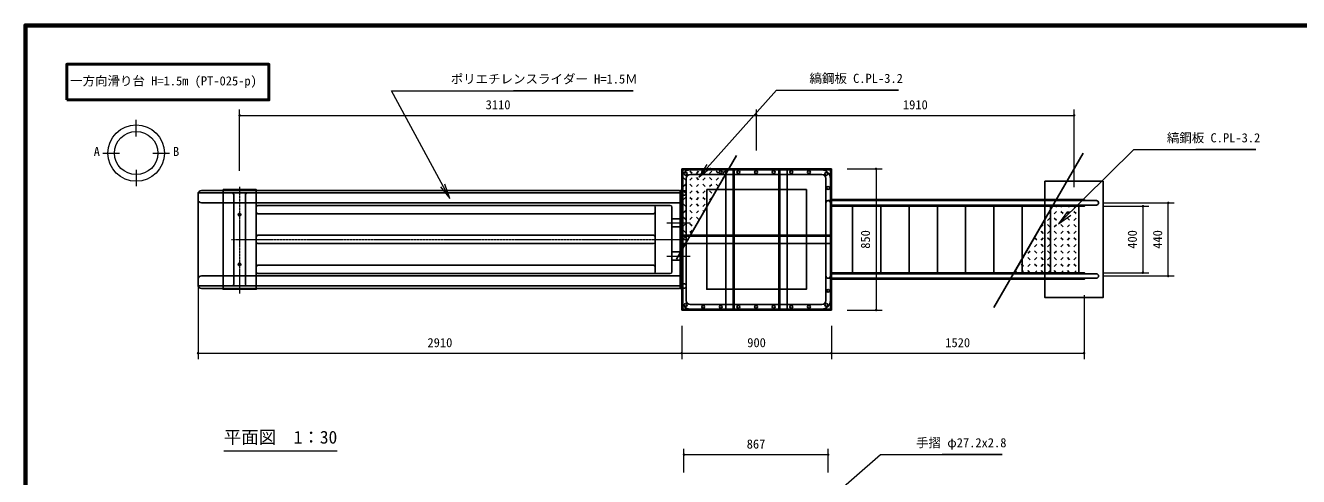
# Model space of a CAD drawing. Units: millimetres at full size, sheet at 1:30. Extents: x 450 to 12150, y 450 to 8460.
# Drawn here: x 450 to 8107, y 5744 to 8460 of the extents above; entities that cross this region are included whole.
import ezdxf
from ezdxf.enums import TextEntityAlignment as Align

# ---------------------------------------------------------------- set-up
doc = ezdxf.new("R2010")
doc.units = ezdxf.units.MM
doc.header["$LTSCALE"] = 30
doc.linetypes.add('USER1', pattern=[0.3, 0.2, -0.025, 0.05, -0.025])
for name, color, linetype, lineweight in [('D-BMK\u3000構造物基準線(中心線等)', 2, 'USER1', 13), ('D-STR-DIM\u3000寸法線、寸法値', 7, 'Continuous', 13), ('D-STR-HTXT\u3000旗上げ', 7, 'Continuous', 13), ('D-STR-TXT\u3000文字列', 7, 'Continuous', 13), ('D-STR\u3000構造物外形線', 1, 'Continuous', 25), ('D-TTL', 7, 'Continuous', 70), ('D-TTL-FRAM\u3000タイトル枠、凡例図枠', 2, 'Continuous', 50)]:
    doc.layers.add(name, color=color, linetype=linetype, lineweight=lineweight)
doc.layers.add('D-TTL-TXT\u3000文字列', color=7, linetype='Continuous')
doc.styles.add('ＭＳ ゴシック', font='')
doc.styles.get('ＭＳ ゴシック').set_extended_font_data('MS Gothic')

# ---------------------------------------------------------------- blocks, each defined once
blk = doc.blocks.new('filled_dot')
at = {"color": 0, "linetype": 'Continuous', "lineweight": -2, "const_width": 1.25}
blk.add_lwpolyline([(-0.625, 0, 1), (0.625, 0, 1)], format="xyb", close=True, dxfattribs=at)
blk = doc.blocks.new('open_arrow')
at = {"color": 0, "linetype": 'Continuous', "lineweight": -2}
blk.add_lwpolyline([(7.5, 1.25), (0, 0), (7.5, -1.25)], dxfattribs=at)

msp = doc.modelspace()

# ---------------------------------------------------------------- linework, layer by layer
at = {"layer": 'D-BMK\u3000構造物基準線(中心線等)'}
for p, q in [((1738.09, 7488.51), (1738.09, 6845.77)), ((1727.88, 7321.73), (1748.56, 7321.73)), ((4307.73, 7271.73), (4448.1, 7271.73)), ((1689.54, 7171.73), (4440, 7171.73)), ((4307.73, 7071.73), (4448.1, 7071.73)), ((1727.88, 7021.73), (1748.56, 7021.73))]:
    msp.add_line(p, q, dxfattribs=at)
at = {"layer": 'D-STR-DIM\u3000寸法線、寸法値'}
for p, q in [((1738.09, 7584.21), (1738.09, 7954.57)), ((1738.09, 7918.57), (4847.09, 7918.57)), ((4847.09, 7707.43), (4847.09, 7954.57)), ((4847.09, 7707.43), (4847.09, 7954.57)), ((4847.09, 7918.57), (6757.28, 7918.57)), ((6757.28, 7485.99), (6757.28, 7954.57)), ((5392.79, 7596.73), (5601.97, 7596.73)), ((5565.97, 7596.73), (5565.97, 6746.73)), ((6930.38, 7371.73), (7206.92, 7371.73)), ((6938.78, 7391.73), (7359.1, 7391.73)), ((7170.92, 7371.73), (7170.92, 6971.73)), ((7323.1, 6951.73), (7323.1, 7391.73)), ((6930.38, 6971.73), (7206.92, 6971.73)), ((1488.09, 6943.57), (1488.09, 6450.57)), ((6938.78, 6951.73), (7359.1, 6951.73)), ((6816.78, 6836.03), (6816.78, 6450.57)), ((5392.79, 6746.73), (5601.97, 6746.73)), ((4397.09, 6651.03), (4397.09, 6450.57)), ((4397.09, 6651.03), (4397.09, 6450.57)), ((5297.09, 6651.03), (5297.09, 6450.57)), ((5297.09, 6651.03), (5297.09, 6450.57)), ((1488.09, 6486.57), (4397.09, 6486.57)), ((4397.09, 6486.57), (5297.09, 6486.57)), ((5297.09, 6486.57), (6816.78, 6486.57)), ((4410.69, 5768.31), (4410.69, 5912.21)), ((5277.49, 5768.31), (5277.49, 5912.21)), ((4410.69, 5876.21), (5277.49, 5876.21))]:
    msp.add_line(p, q, dxfattribs=at)
at = {"layer": 'D-STR-HTXT\u3000旗上げ'}
for points in [[(3002.09, 7417.21), (2651.69, 8067.2), (2663.69, 8067.2), (4105.94, 8067.2), (3384.82, 8067.2)], [(4499.01, 7546.42), (4966.5, 8070.77), (4978.5, 8070.77), (5700.53, 8070.77), (5339.51, 8070.77)], [(6662.73, 7265.53), (7116.13, 7712.96), (7128.13, 7712.96), (7850.15, 7712.96), (7489.14, 7712.96)], [(5291.09, 5613.4), (5592.05, 5877.54), (5604.05, 5877.54), (6323.9, 5877.54), (5963.97, 5877.54)]]:
    msp.add_lwpolyline(points, dxfattribs=at)
at = {"layer": 'D-STR-TXT\u3000文字列'}
for p, q in [((1115.85, 7791.68), (1115.85, 7891.68)), ((915.85, 7691.68), (1015.85, 7691.68)), ((1215.85, 7691.68), (1315.85, 7691.68)), ((1115.85, 7591.68), (1115.85, 7491.68)), ((1642.78, 5898.69), (2325.28, 5898.69))]:
    msp.add_line(p, q, dxfattribs=at)
for radius in [170, 130]:
    msp.add_circle((1115.85, 7691.68), radius, dxfattribs=at)
at = {"layer": 'D-STR\u3000構造物外形線'}
for p, q in [((4725.97, 7677.57), (4365.97, 7053.57)), ((6810.6, 7690.31), (6274.56, 6761.86)), ((5297.09, 7596.73), (4397.09, 7596.73)), ((4397.09, 7596.73), (4397.09, 6746.73)), ((5291.09, 7590.73), (4403.09, 7590.73)), ((4403.09, 7590.73), (4403.09, 6752.73)), ((4406.06, 7569.01), (4419.49, 7582.44)), ((4445.65, 7583.41), (4459.09, 7569.97)), ((5239.39, 7590.73), (4448.79, 7590.73)), ((4485.25, 7569.01), (4498.69, 7582.44)), ((4524.85, 7583.41), (4538.28, 7569.97)), ((4564.45, 7569.01), (4577.88, 7582.44)), ((4604.04, 7583.41), (4617.48, 7569.97)), ((4643.64, 7569.01), (4657.08, 7582.44)), ((4663.09, 7596.73), (4663.09, 6746.73)), ((4707.09, 7596.73), (4707.09, 6746.73)), ((4713.09, 7596.73), (4713.09, 6746.73)), ((4981.09, 6746.73), (4981.09, 7596.73)), ((4987.09, 6746.73), (4987.09, 7596.73)), ((5031.09, 6746.73), (5031.09, 7596.73)), ((5291.09, 6752.73), (5291.09, 7590.73)), ((5297.09, 6746.73), (5297.09, 7596.73)), ((4406.06, 7543.81), (4419.49, 7530.38)), ((4424.29, 7539.03), (4424.29, 6804.43)), ((4445.65, 7529.41), (4459.09, 7542.84)), ((4445.65, 7504.21), (4459.09, 7490.78)), ((5239.39, 7563.53), (4448.79, 7563.53)), ((4485.25, 7543.81), (4498.69, 7530.38)), ((4524.85, 7529.41), (4538.28, 7542.84)), ((4524.85, 7504.21), (4538.28, 7490.78)), ((4564.45, 7543.81), (4577.88, 7530.38)), ((4604.04, 7529.41), (4617.48, 7542.84)), ((4604.04, 7504.21), (4617.48, 7490.78)), ((4643.64, 7543.81), (4646.91, 7540.55)), ((5263.89, 7539.03), (5263.89, 6804.43)), ((5291.09, 7405.33), (5291.09, 7539.03)), ((1488.09, 7451.73), (4388.09, 7451.73)), ((1488.09, 7446.73), (1488.09, 6896.73)), ((1508.09, 7466.73), (4383.09, 7466.73)), ((1703.09, 7441.73), (1703.09, 6901.73)), ((1773.09, 7441.73), (1773.09, 6901.73)), ((4388.09, 7461.73), (4388.09, 6881.73)), ((4406.06, 7489.81), (4419.49, 7503.25)), ((4406.06, 7464.61), (4419.49, 7451.18)), ((4445.65, 7450.21), (4459.09, 7463.65)), ((4485.25, 7489.81), (4498.69, 7503.25)), ((4485.25, 7464.61), (4498.69, 7451.18)), ((4524.85, 7450.21), (4538.28, 7463.65)), ((4564.45, 7489.81), (4577.88, 7503.25)), ((4564.45, 7464.61), (4577.88, 7451.18)), ((1508.09, 7391.73), (4383.09, 7391.73)), ((1838.09, 7366.73), (1838.09, 7336.73)), ((1848.09, 7376.73), (4328.09, 7376.73)), ((4238.09, 7366.73), (4238.09, 6976.73)), ((4338.09, 7366.73), (4338.09, 6976.73)), ((4406.06, 7410.61), (4419.49, 7424.05)), ((4406.06, 7385.42), (4419.49, 7371.98)), ((4445.65, 7425.02), (4459.09, 7411.58)), ((4445.65, 7371.02), (4459.09, 7384.45)), ((4485.25, 7410.61), (4498.69, 7424.05)), ((4485.25, 7385.42), (4498.69, 7371.98)), ((4524.85, 7425.02), (4538.28, 7411.58)), ((4524.85, 7371.02), (4538.28, 7384.45)), ((4564.45, 7410.61), (4577.88, 7424.05)), ((5263.89, 6951.73), (5263.89, 7391.73)), ((5277.49, 7405.33), (6297.09, 7405.33)), ((6890.78, 7405.33), (5277.52, 7405.33)), ((5291.09, 7391.73), (5291.09, 6951.73)), ((5291.09, 7378.13), (6297.09, 7378.13)), ((6890.78, 7378.13), (5291.09, 7378.13)), ((5297.09, 7421.73), (5297.09, 7411.73)), ((5297.09, 7411.73), (5297.09, 7405.33)), ((5347.09, 7405.33), (5347.09, 7411.73)), ((5347.09, 7371.73), (5347.09, 7378.13)), ((5423.46, 6971.73), (5423.46, 7371.73)), ((5594.66, 6971.73), (5594.66, 7371.73)), ((5764.66, 6971.73), (5764.66, 7371.73)), ((5934.66, 6971.73), (5934.66, 7371.73)), ((6104.66, 6971.73), (6104.66, 7371.73)), ((6274.66, 6971.73), (6274.66, 7371.73)), ((6444.66, 6971.73), (6444.66, 7371.73)), ((6614.66, 6971.73), (6614.66, 7371.73)), ((6645.53, 7371.73), (6650.75, 7366.51)), ((6676.91, 7365.54), (6683.09, 7371.73)), ((6724.72, 7371.73), (6729.94, 7366.51)), ((6756.1, 7365.54), (6762.29, 7371.73)), ((6784.66, 6971.73), (6784.66, 7371.73)), ((1730, 7321.73), (1734.05, 7328.73)), ((1730, 7321.73), (1734.05, 7314.73)), ((1734.05, 7328.73), (1738.09, 7328.73)), ((1734.05, 7314.73), (1738.09, 7314.73)), ((1738.09, 7331.95), (1738.09, 7311.12)), ((1742.13, 7328.73), (1738.09, 7328.73)), ((1742.13, 7314.73), (1738.09, 7314.73)), ((1746.17, 7321.73), (1742.13, 7328.73)), ((1746.17, 7321.73), (1742.13, 7314.73)), ((1848.09, 7326.73), (4228.09, 7326.73)), ((4338.09, 7296.73), (4388.09, 7296.73)), ((4406.06, 7331.42), (4419.49, 7344.85)), ((4406.06, 7306.22), (4419.49, 7292.79)), ((4445.65, 7345.82), (4459.09, 7332.39)), ((4445.65, 7291.82), (4459.09, 7305.26)), ((4485.25, 7331.42), (4498.69, 7344.85)), ((4485.25, 7306.22), (4498.69, 7292.79)), ((4524.85, 7345.82), (4530.96, 7339.71)), ((6597.71, 7286.34), (6611.15, 7299.78)), ((6604.58, 7333.48), (6611.15, 7326.91)), ((6637.31, 7325.94), (6650.75, 7339.38)), ((6637.31, 7300.75), (6650.75, 7287.31)), ((6676.91, 7340.34), (6690.34, 7326.91)), ((6676.91, 7286.34), (6690.34, 7299.78)), ((6716.51, 7325.94), (6729.94, 7339.38)), ((6716.51, 7300.75), (6729.94, 7287.31)), ((6756.1, 7340.34), (6769.54, 7326.91)), ((6756.1, 7286.34), (6769.54, 7299.78)), ((4338.09, 7246.73), (4388.09, 7246.73)), ((4406.06, 7252.22), (4419.49, 7265.66)), ((4406.06, 7227.03), (4419.49, 7213.59)), ((4445.65, 7266.63), (4459.09, 7253.19)), ((4445.65, 7212.63), (4459.09, 7226.06)), ((6558.11, 7246.75), (6571.55, 7260.18)), ((6558.11, 7221.55), (6571.55, 7208.12)), ((6597.71, 7261.15), (6611.15, 7247.71)), ((6597.71, 7207.15), (6611.15, 7220.58)), ((6637.31, 7246.75), (6650.75, 7260.18)), ((6637.31, 7221.55), (6650.75, 7208.12)), ((6676.91, 7261.15), (6690.34, 7247.71)), ((6676.91, 7207.15), (6690.34, 7220.58)), ((6716.51, 7246.75), (6729.94, 7260.18)), ((6716.51, 7221.55), (6729.94, 7208.12)), ((6756.1, 7261.15), (6769.54, 7247.71)), ((6756.1, 7207.15), (6769.54, 7220.58)), ((1838.09, 7186.73), (1838.09, 7156.73)), ((1848.09, 7196.73), (4228.09, 7196.73)), ((1848.09, 7146.73), (4228.09, 7146.73)), ((5297.09, 7196.73), (4397.09, 7196.73)), ((5297.09, 7190.73), (4397.09, 7190.73)), ((5297.09, 7146.73), (4397.09, 7146.73)), ((4406.06, 7173.03), (4419.49, 7186.46)), ((4406.06, 7147.83), (4415, 7138.88)), ((6488.63, 7132.64), (6492.35, 7128.92)), ((6518.52, 7181.95), (6531.95, 7168.52)), ((6518.52, 7127.95), (6531.95, 7141.39)), ((6558.11, 7167.55), (6571.55, 7180.99)), ((6558.11, 7142.36), (6571.55, 7128.92)), ((6597.71, 7181.95), (6611.15, 7168.52)), ((6597.71, 7127.95), (6611.15, 7141.39)), ((6637.31, 7167.55), (6650.75, 7180.99)), ((6637.31, 7142.36), (6650.75, 7128.92)), ((6676.91, 7181.95), (6690.34, 7168.52)), ((6676.91, 7127.95), (6690.34, 7141.39)), ((6716.51, 7167.55), (6729.94, 7180.99)), ((6716.51, 7142.36), (6729.94, 7128.92)), ((6756.1, 7181.95), (6769.54, 7168.52)), ((6756.1, 7127.95), (6769.54, 7141.39)), ((4338.09, 7096.73), (4388.09, 7096.73)), ((4338.09, 7046.73), (4388.09, 7046.73)), ((6441.4, 7050.84), (6452.76, 7062.19)), ((6478.92, 7088.36), (6492.35, 7101.79)), ((6478.92, 7063.16), (6492.35, 7049.72)), ((6518.52, 7102.76), (6531.95, 7089.32)), ((6518.52, 7048.76), (6531.95, 7062.19)), ((6558.11, 7088.36), (6571.55, 7101.79)), ((6558.11, 7063.16), (6571.55, 7049.72)), ((6597.71, 7102.76), (6611.15, 7089.32)), ((6597.71, 7048.76), (6611.15, 7062.19)), ((6637.31, 7088.36), (6650.75, 7101.79)), ((6637.31, 7063.16), (6650.75, 7049.72)), ((6676.91, 7102.76), (6690.34, 7089.32)), ((6676.91, 7048.76), (6690.34, 7062.19)), ((6716.51, 7088.36), (6729.94, 7101.79)), ((6716.51, 7063.16), (6729.94, 7049.72)), ((6756.1, 7102.76), (6769.54, 7089.32)), ((6756.1, 7048.76), (6769.54, 7062.19)), ((1730, 7021.73), (1734.05, 7028.73)), ((1730, 7021.73), (1734.05, 7014.73)), ((1734.05, 7028.73), (1738.09, 7028.73)), ((1734.05, 7014.73), (1738.09, 7014.73)), ((1738.09, 7031.95), (1738.09, 7011.12)), ((1742.13, 7028.73), (1738.09, 7028.73)), ((1742.13, 7014.73), (1738.09, 7014.73)), ((1746.17, 7021.73), (1742.13, 7028.73)), ((1746.17, 7021.73), (1742.13, 7014.73)), ((1838.09, 7006.73), (1838.09, 6976.73)), ((1848.09, 7016.73), (4228.09, 7016.73)), ((5347.09, 6965.33), (5347.09, 6971.73)), ((6401.67, 6982.02), (6411.96, 6971.73)), ((6439.32, 7023.56), (6452.76, 7010.13)), ((6441.49, 6971.73), (6452.76, 6983)), ((6478.92, 7009.16), (6492.35, 7022.59)), ((6478.92, 6983.96), (6491.16, 6971.73)), ((6518.52, 7023.56), (6531.95, 7010.13)), ((6520.68, 6971.73), (6531.95, 6983)), ((6558.11, 7009.16), (6571.55, 7022.59)), ((6558.11, 6983.96), (6570.35, 6971.73)), ((6597.71, 7023.56), (6611.15, 7010.13)), ((6599.88, 6971.73), (6611.15, 6983)), ((6637.31, 7009.16), (6650.75, 7022.59)), ((6637.31, 6983.96), (6649.55, 6971.73)), ((6676.91, 7023.56), (6690.34, 7010.13)), ((6679.07, 6971.73), (6690.34, 6983)), ((6716.51, 7009.16), (6729.94, 7022.59)), ((6716.51, 6983.96), (6728.74, 6971.73)), ((6756.1, 7023.56), (6769.54, 7010.13)), ((6758.27, 6971.73), (6769.54, 6983)), ((1488.09, 6891.73), (4388.09, 6891.73)), ((1508.09, 6951.73), (4383.09, 6951.73)), ((1848.09, 6966.73), (4328.09, 6966.73)), ((6890.78, 6938.13), (5277.52, 6938.13)), ((6890.78, 6965.33), (5291.09, 6965.33)), ((5291.09, 6938.13), (5291.09, 6804.43)), ((5297.09, 6938.13), (5297.09, 6931.73)), ((5297.09, 6921.73), (5297.09, 6931.73)), ((5347.09, 6931.73), (5347.09, 6938.13)), ((1508.09, 6876.73), (4383.09, 6876.73)), ((4397.09, 6746.73), (5297.09, 6746.73)), ((4403.09, 6752.73), (5291.09, 6752.73)), ((5239.39, 6779.93), (4448.79, 6779.93)), ((5239.39, 6752.73), (4448.79, 6752.73))]:
    msp.add_line(p, q, dxfattribs=at)
for points in [[(6581.28, 7521.73), (6931.28, 7521.73), (6931.28, 6821.73), (6581.28, 6821.73)], [(1638.09, 7471.73), (1838.09, 7471.73), (1838.09, 6871.73), (1638.09, 6871.73)], [(4388.09, 7466.73), (4397.09, 7466.73), (4397.09, 6876.73), (4388.09, 6876.73)], [(4547.09, 7471.73), (5147.09, 7471.73), (5147.09, 6871.73), (4547.09, 6871.73)], [(6784.66, 7371.73), (6626.67, 7371.73), (6395.73, 6971.73), (6784.66, 6971.73)]]:
    msp.add_lwpolyline(points, close=True, dxfattribs=at)
for points in [[(6818.78, 7405.33), (6818.78, 7411.73), (5297.09, 7411.73), (5297.09, 7405.33)], [(6818.78, 7378.13), (6818.78, 7371.73), (5297.09, 7371.73), (5297.09, 7378.13)], [(6818.78, 6965.33), (6818.78, 6971.73), (5297.09, 6971.73), (5297.09, 6965.33)], [(6818.78, 6938.13), (6818.78, 6931.73), (5297.09, 6931.73), (5297.09, 6938.13)]]:
    msp.add_lwpolyline(points, dxfattribs=at)
for centre, radius in [((4526.09, 7577.13), 8.65), ((4632.09, 7577.13), 8.65), ((4738.09, 7577.13), 8.65), ((4844.09, 7577.13), 8.65), ((4950.09, 7577.13), 8.65), ((5056.09, 7577.13), 8.65), ((5162.09, 7577.13), 8.65), ((4421.85, 7565.97), 8.65), ((5266.33, 7565.97), 8.65), ((4410.69, 7451.73), 13.6), ((5277.49, 7481.32), 8.65), ((1738.09, 7321.73), 4.5), ((1738.09, 7321.73), 4), ((1738.09, 7021.73), 4.5), ((1738.09, 7021.73), 4), ((4410.69, 6891.73), 13.6), ((5277.49, 6862.13), 8.65), ((4421.85, 6777.48), 8.65), ((4526.09, 6766.33), 8.65), ((4632.09, 6766.33), 8.65), ((4738.09, 6766.33), 8.65), ((4844.09, 6766.33), 8.65), ((4950.09, 6766.33), 8.65), ((5056.09, 6766.33), 8.65), ((5162.09, 6766.33), 8.65), ((5266.33, 6777.48), 8.65)]:
    msp.add_circle(centre, radius, dxfattribs=at)
for centre, radius, start, end in [((4448.79, 7539.03), 51.7, 90, 180), ((5239.39, 7539.03), 51.7, 0, 90), ((4448.79, 7539.03), 24.5, 90, 180), ((5239.39, 7539.03), 24.5, 0, 90), ((1508.09, 7446.73), 20, 90, 180), ((1693.09, 7441.73), 10, 0, 90), ((1783.09, 7441.73), 10, 90, 180), ((4383.09, 7461.73), 5, 0, 90), ((1508.09, 7411.73), 20, 180, 270), ((1848.09, 7366.73), 10, 90, 180), ((4228.09, 7366.73), 10, 0, 90), ((4328.09, 7366.73), 10, 0, 90), ((4383.09, 7396.73), 5, 270, 0), ((5277.49, 7391.73), 13.6, 0, 180), ((6890.78, 7391.73), 13.6, 270, 90), ((1848.09, 7336.73), 10, 180, 270), ((4228.09, 7336.73), 10, 270, 0), ((1848.09, 7186.73), 10, 90, 180), ((1848.09, 7156.73), 10, 180, 270), ((4228.09, 7186.73), 10, 0, 90), ((4228.09, 7156.73), 10, 270, 0), ((1848.09, 7006.73), 10, 90, 180), ((1848.09, 6976.73), 10, 180, 270), ((4228.09, 7006.73), 10, 0, 90), ((4228.09, 6976.73), 10, 270, 0), ((4328.09, 6976.73), 10, 270, 0), ((1508.09, 6931.73), 20, 90, 180), ((1508.09, 6896.73), 20, 180, 270), ((1693.09, 6901.73), 10, 270, 0), ((1783.09, 6901.73), 10, 180, 270), ((4383.09, 6946.73), 5, 0, 90), ((5277.49, 6951.73), 13.6, 180, 0), ((6890.78, 6951.73), 13.6, 270, 90), ((4383.09, 6881.73), 5, 270, 0), ((4448.79, 6804.43), 51.7, 180, 270), ((4448.79, 6804.43), 24.5, 180, 270), ((5239.39, 6804.43), 24.5, 270, 0), ((5239.39, 6804.43), 51.7, 270, 0)]:
    msp.add_arc(centre, radius, start, end, dxfattribs=at)
at = {"layer": 'D-TTL'}
msp.add_lwpolyline([(450, 450), (450, 8460), (12150, 8460), (12150, 450)], close=True, dxfattribs=at)
at = {"layer": 'D-TTL-FRAM\u3000タイトル枠、凡例図枠'}
msp.add_lwpolyline([(698.34, 8012.14), (1913.82, 8012.14), (1913.82, 8226.43), (698.34, 8226.43)], close=True, dxfattribs=at)

# ---------------------------------------------------------------- block references
at = {"layer": 'D-STR-DIM\u3000寸法線、寸法値', "xscale": 6, "yscale": 6}
for p in [(1738.09, 7918.57), (4847.09, 7918.57), (1488.09, 6486.57), (4397.09, 6486.57), (5297.09, 6486.57), (4410.69, 5876.21)]:
    msp.add_blockref('filled_dot', p, dxfattribs=at)
for p, rotation in [((4847.09, 7918.57), 180), ((6757.28, 7918.57), 180), ((5565.97, 7596.73), 270), ((7170.92, 7371.73), 270), ((7323.1, 7391.73), 270), ((7170.92, 6971.73), 90), ((7323.1, 6951.73), 90), ((5565.97, 6746.73), 90), ((4397.09, 6486.57), 180), ((5297.09, 6486.57), 180), ((6816.78, 6486.57), 180), ((5277.49, 5876.21), 180)]:
    msp.add_blockref('filled_dot', p, dxfattribs=dict(at, rotation=rotation))
at = {"layer": 'D-STR-HTXT\u3000旗上げ', "xscale": 12, "yscale": 12}
for p, rotation in [((4499.01, 7546.42), 48.3), ((3002.09, 7417.21), 118.3), ((6662.73, 7265.53), 44.6)]:
    msp.add_blockref('open_arrow', p, dxfattribs=dict(at, rotation=rotation))

# ---------------------------------------------------------------- texts
at = {"layer": 'D-STR-DIM\u3000寸法線、寸法値', "style": 'ＭＳ ゴシック'}
for s, p in [('3110', (3292.59, 7982.7)), ('1910', (5802.18, 7982.7)), ('2910', (2942.59, 6550.7)), ('900', (4847.09, 6550.7)), ('1520', (6056.93, 6550.7)), ('867', (4844.09, 5940.34))]:
    msp.add_text(s, height=54.99, dxfattribs=at).set_placement(p, align=Align.MIDDLE_CENTER)
for s, p in [('850', (5501.84, 7171.73)), ('400', (7106.79, 7171.73)), ('440', (7258.96, 7171.73))]:
    msp.add_text(s, height=54.99, rotation=90, dxfattribs=at).set_placement(p, align=Align.MIDDLE_CENTER)
at = {"layer": 'D-STR-HTXT\u3000旗上げ', "style": 'ＭＳ ゴシック'}
for s, p in [('ポリエチレンスライダー H=1.5Ｍ', (4132.07, 8093.84)), ('縞鋼板 C.PL-3.2', (5726.96, 8097.4)), ('縞鋼板 C.PL-3.2', (7876.59, 7739.59)), ('手摺 φ27.2x2.8', (6350.22, 5904.17))]:
    msp.add_text(s, height=54.99, dxfattribs=at).set_placement(p, align=Align.BOTTOM_RIGHT)
at = {"layer": 'D-STR-TXT\u3000文字列', "style": 'ＭＳ ゴシック'}
for s, height, p in [('A', 54.99, (897.87, 7657.19)), ('B', 54.99, (1374.69, 7657.19)), ('平面図\u30001：30', 76.98, (2325.28, 5919.69))]:
    msp.add_text(s, height=height, dxfattribs=at).set_placement(p, align=Align.BOTTOM_RIGHT)
at = {"layer": 'D-TTL-TXT\u3000文字列', "style": 'ＭＳ ゴシック'}
msp.add_text('一方向滑り台 H=1.5m (PT-025-p)', height=54.99, dxfattribs=at).set_placement((718.4, 8082.28), align=Align.BOTTOM_LEFT)

doc.saveas('drawing.dxf')
